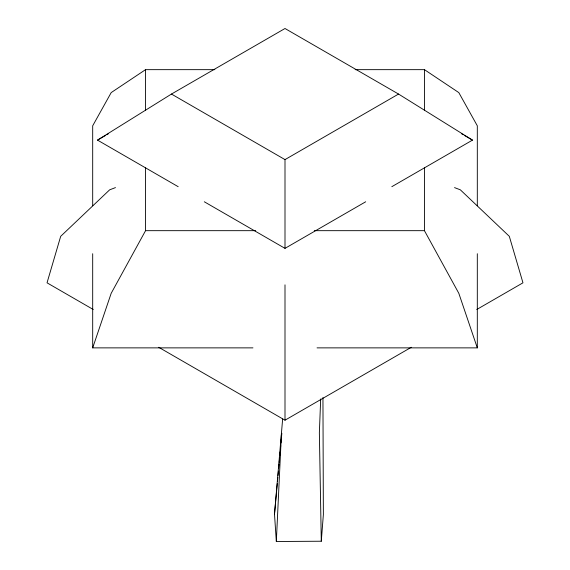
<?xml version="1.0" encoding="UTF-8"?>
<svg xmlns="http://www.w3.org/2000/svg" width="570" height="570" viewBox="0 0 570 570"><rect width="100%" height="100%" fill="white"/><g stroke="black" fill="none" stroke-linecap="round" stroke-linejoin="round"><path stroke-width="0.85" d="M252.952 347.871L92.689 347.871L92.689 253.721M92.689 205.756L92.689 125.813L111.193 92.597L145.557 69.654L214.833 69.654M92.689 347.871L111.193 293.293L145.557 230.672L145.557 167.509M145.557 110.573L145.557 69.654M158.702 347.287L285 420.204L285 284.843M317.048 347.871L477.311 347.871L458.807 293.293L424.443 230.672L424.443 167.509M424.443 110.573L424.443 69.654L355.167 69.654M477.311 347.871L477.311 253.721M477.311 205.756L477.311 125.813L458.807 92.597L424.443 69.654M320.682 398.979L319.364 432.751L321.288 541.229L276.329 541.5L274.498 514.211L282.642 419.057M276.329 541.5L281.366 435.038M321.288 541.229L323.368 514.582L322.948 397.554M274.498 514.211L277.291 483.431M277.447 481.671L277.846 477.275M278.01 475.515L278.409 471.119M278.652 468.483L279.051 464.08M279.207 462.327L279.606 457.924M279.849 455.288L280.162 451.768M280.404 449.132L280.725 445.612M280.96 442.976L281.281 439.456M281.601 435.936L281.844 433.3M178.189 186.696L97.506 140.113L171.456 94.057L285 28.5L398.544 94.057L472.494 140.113L391.811 186.696M97.506 140.113L105.186 135.674M106.725 134.791L108.264 133.9M171.456 94.057L285 159.607L398.544 94.057M204.316 201.78L285 248.363L365.684 201.78M285 420.204L411.298 347.287M476.762 309.496L522.968 282.82L509.309 236.322L460.353 189.831L454.532 187.608M115.468 187.608L109.647 189.831L60.691 236.322L47.032 282.82L93.238 309.496M145.557 230.672L255.688 230.672M314.312 230.672L424.443 230.672M461.736 133.9L463.275 134.791M464.814 135.674L472.494 140.113M285 159.607L285 248.363"/></g></svg>
